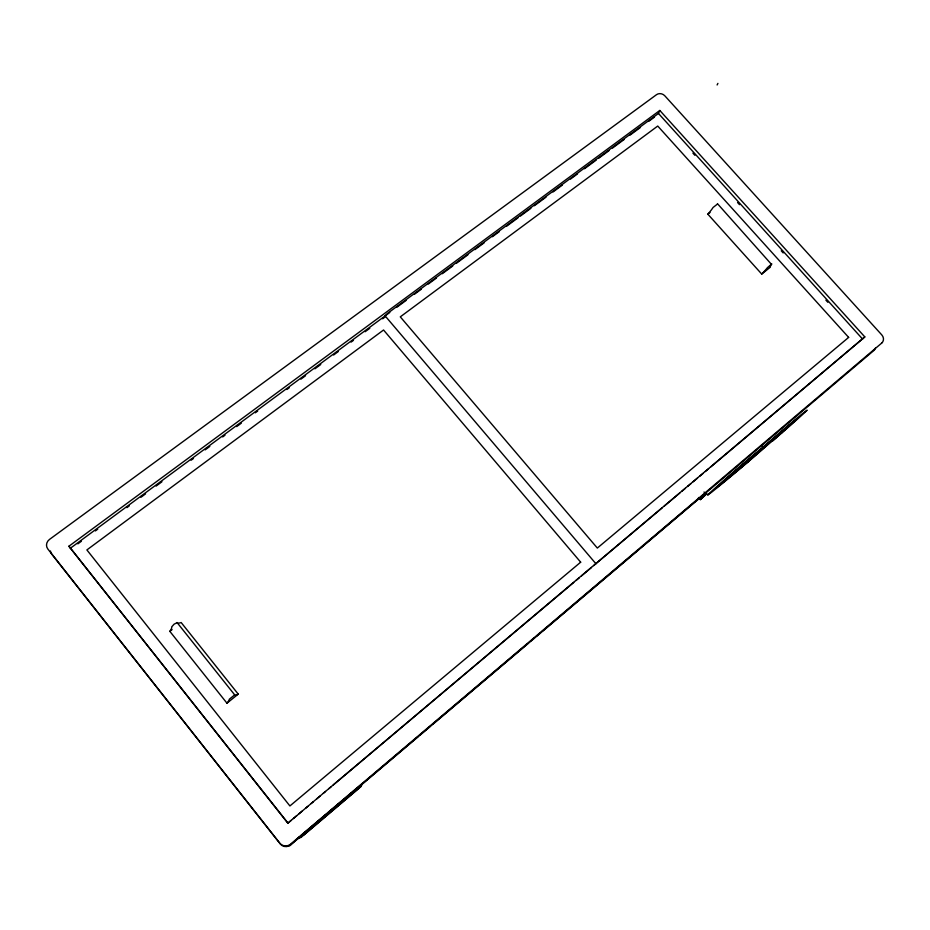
<?xml version="1.0" encoding="UTF-8"?>
<svg xmlns="http://www.w3.org/2000/svg" width="930" height="930" viewBox="0 0 930 930"><rect width="100%" height="100%" fill="white"/><g stroke="black" fill="none" stroke-linecap="round" stroke-linejoin="round"><path stroke-width="1.4" d="M717.472 203.693L771.505 264.411A29.249 2.999 -41.8 0 0 770.365 267.143L761.728 274.071L707.835 214.167A29.225 4.545 -42 0 0 713.066 207.483L717.274 204.205M710.846 466.872L864.819 336.916L659.812 110.461L658.452 113.448L387.915 313.096A5.371 1.29 -40.1 0 0 385.136 315.909L384.974 317.084L382.637 318.804M717.111 84.967L717.913 83.386M359.898 785.862L358.445 788.594L303.401 835.268L303.331 833.815L326.174 814.448M299.158 837.058L296.961 838.918L301.088 837.372L360.549 786.943L362.502 783.362M360.549 786.943L362.375 783.595L328.36 812.436M698.477 497.492L700.337 499.631L705.905 494.167L704.022 491.993M593.712 565.626L598.409 561.557M706.114 494.318L706.928 493.598M781.851 432.729L771.958 441.425L773.249 440.332A100.324 2.255 -40.8 0 0 789.163 426.475L800.23 416.663A33.538 0.721 -40.9 0 0 807.124 410.153L801.23 414.617A50.58 1.081 -40.8 0 0 771.47 439.878L758.624 450.794A52.557 1.139 -40.8 0 0 724.144 480.054L712.322 490.575A31.76 0.698 -40.8 0 0 707.637 495.144L711.694 492.168A101.219 2.267 -40.9 0 0 746.22 463.512A52.022 1.139 -40.8 0 0 763.821 448.272L772.04 441.041A54.684 1.197 -40.8 0 0 779.328 434.531L784.443 429.66L735.432 471.615L736.211 471.103A63.159 1.395 -40.9 0 0 748.185 461.35L747.79 461.733A52.231 1.151 -40.8 0 1 727.423 478.497L726.656 479.043L761.856 448.702M761.984 448.748L774.585 438.204L772.365 440.355A36.049 0.779 -40.8 0 1 767.378 444.854L754.358 456.305A33.666 0.732 -40.8 0 1 747.278 462.419A70.017 1.546 -40.8 0 1 723.319 482.403L715.705 488.355L731.41 474.126A38.27 0.837 -40.8 0 1 755.079 454.014L760.694 449.469A45.152 0.965 -40.8 0 1 788.535 425.568L797.498 418.419L796.65 419.384A52.836 1.151 -40.8 0 1 781.851 432.729M598.688 561.313L662.113 507.908M326.163 814.296L300.925 835.698L301.088 837.372M300.646 836.128L289.637 845.707L873.863 350.494A6.126 5.452 40.4 0 0 875.397 348.122M328.348 812.599L332.696 808.914M334.87 807.066L344.67 798.765M346.844 796.929L351.191 793.232M353.365 791.395L356.632 788.628M361.584 784.455L418.093 736.548M420.314 734.677L430.288 726.225M432.497 724.342L527.798 643.56M531.123 640.747L534.448 637.922M536.657 636.039L539.981 633.225M542.202 631.342L638.596 549.63M640.817 547.747L644.141 544.933M646.362 543.05L699.546 497.957M700.337 499.631L705.951 494.586M291.171 820.376L287.847 823.178L864.819 336.916M293.38 818.516L296.705 815.715M298.925 813.855L302.25 811.053M305.575 808.251L307.795 806.38M311.12 803.578L313.329 801.718M316.653 798.917L319.978 796.115M323.303 793.313L325.523 791.453M328.848 788.652L331.068 786.792M333.277 784.92L573.764 582.424M575.984 580.553L579.309 577.751M581.517 575.891L591.492 567.486M664.322 506.048L679.83 492.981M682.05 491.121L685.375 488.32M687.584 486.46L690.909 483.658M693.129 481.798L697.558 478.067M699.767 476.195L703.092 473.393M705.312 471.533L708.637 468.732M226.955 703.185L238.243 694.129L181.176 622.554A33.608 5.661 -38.3 0 1 177.153 622.67L174.119 624.158L171.701 626.89A34.503 5.743 -37.8 0 1 169.841 631.342L226.955 703.185A34.794 3.918 -38.8 0 0 229.28 699.244L234.697 694.884A33.887 3.848 -39.1 0 0 238.243 694.129M707.835 214.167L710.009 212.482M169.841 631.342L172.108 629.575M287.847 823.178L68.913 546.224L659.812 110.461M70.331 548.27L389.798 312.468M396.796 307.295L406.119 300.413M414.28 294.392L421.278 289.23M428.277 284.069L436.437 278.035M442.262 273.734L452.759 265.992M456.258 263.411L467.918 254.797M474.916 249.635L484.239 242.753M492.4 236.732L499.398 231.558M506.397 226.397L518.057 217.794M520.382 216.074L530.879 208.32M534.378 205.739L546.038 197.137M553.036 191.975L562.359 185.082M570.52 179.06L577.518 173.898M584.517 168.737L596.177 160.123M598.502 158.402L608.999 150.66M612.498 148.079L624.158 139.477M629.982 135.164L640.479 127.422M648.64 121.4L654.476 117.099M77.864 543.852L81.363 541.26M95.383 530.914L97.72 529.193M126.91 507.641L129.247 505.908M140.918 497.283L145.591 493.842M156.101 486.076L161.936 481.763M191.127 460.211L193.463 458.49M205.146 449.864L209.82 446.412M222.665 436.926L224.99 435.205M236.673 426.579L241.347 423.138M255.355 412.792L257.691 411.06M286.882 389.507L289.218 387.787M300.901 379.161L305.563 375.708M314.91 368.815L320.745 364.502M333.591 355.016L338.264 351.563M351.11 342.089L353.447 340.357M365.118 331.731L369.791 328.29M771.795 263.911L767.39 267.689A29.435 3.092 -41.6 0 1 761.728 274.071M658.452 113.448L862.61 339.09M692.92 153.148L694.861 155.287M737.571 202.507L739.513 204.647M781.246 250.798L783.188 252.937M825.898 300.158L827.851 302.297M761.577 445.179L763.216 447.051M385.136 315.909L595.932 563.754M177.049 622.519L234.697 694.896M68.913 546.224L287.73 822.783M290.555 845.044A7.94 7.545 -59.8 0 1 280.511 844.231L51.813 554.199A7.161 6.615 -24.7 0 1 50.522 551.013M881.733 343.054L290.3 844.37A8.068 7.673 -59.7 0 1 280.093 843.545L47.837 549.002A7.277 6.719 -24.4 0 1 49.511 539.412L656.534 94.662A5.987 5.243 24.6 0 1 664.799 95.79L881.791 334.905A6.208 5.51 40.3 0 1 881.733 343.054M848.648 337.392L597.339 548.061L400.295 316.851L657.742 126.05L848.648 337.392M580.669 562.185L289.904 805.95L86.885 549.932L383.555 329.999L580.669 562.185"/></g></svg>
